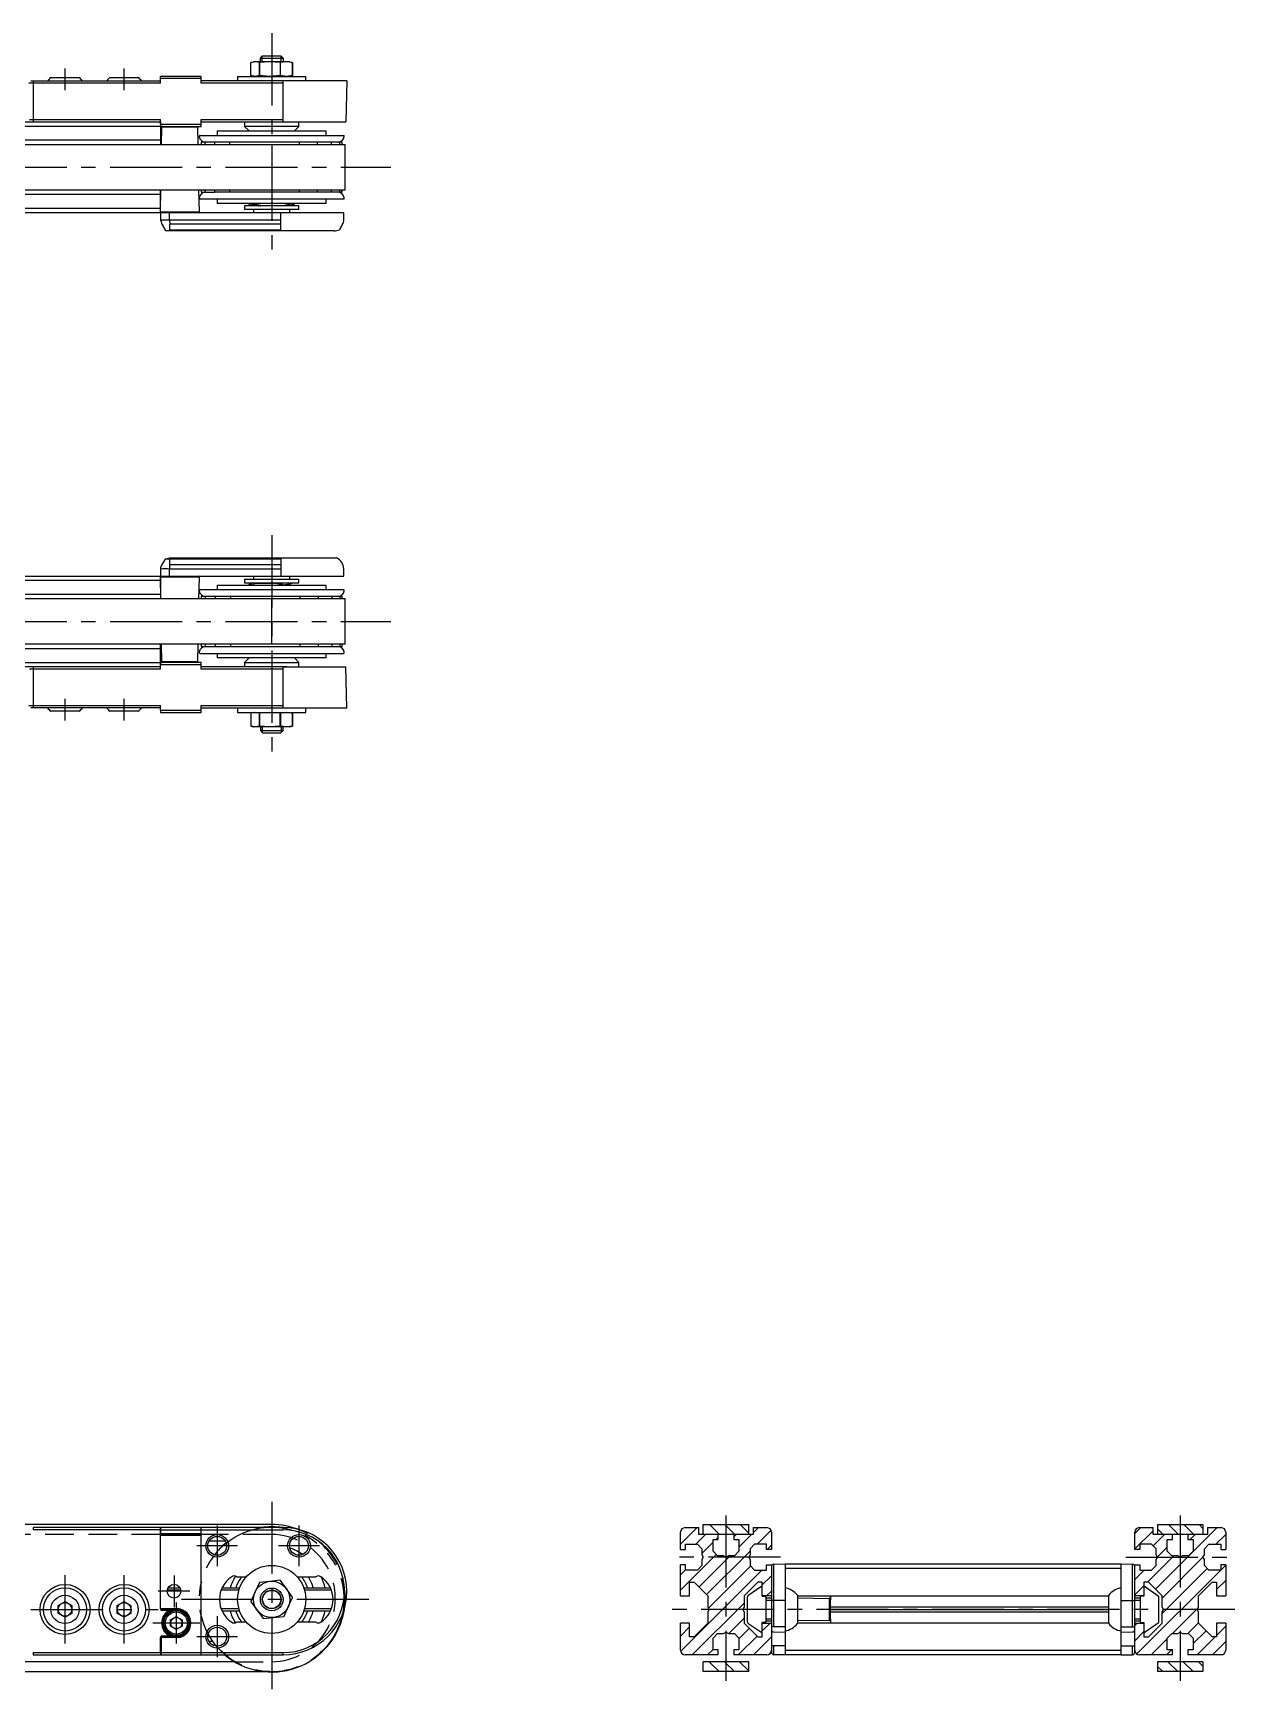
# Model space of a CAD drawing. Extents: x 0 to 1482, y -8 to 569.
# Drawn here: x 1217.5 to 1482, y 88.3 to 454 of the extents above; entities that cross this region are included whole.
import ezdxf

# ---------------------------------------------------------------- set-up
doc = ezdxf.new("R2010")
doc.units = 0
doc.header["$LTSCALE"] = 0.5
for name, pattern in [('CENTER', [50.8, 31.75, -6.35, 6.35, -6.35]), ('DASHED', [19.05, 12.7, -6.35]), ('PHANTOM', [63.5, 31.75, -6.35, 6.35, -6.35, 6.35, -6.35])]:
    doc.linetypes.add(name, pattern=pattern)
for name, color, linetype in [('MSM_CENTER', 1, 'CENTER'), ('MSM_CONTINUOUS', 7, 'CONTINUOUS'), ('MSM_DASHED', 4, 'DASHED'), ('MSM_IMAGINARY', 6, 'PHANTOM'), ('MSM_NARROW', 5, 'CONTINUOUS')]:
    doc.layers.add(name, color=color, linetype=linetype)

msp = doc.modelspace()

# ---------------------------------------------------------------- linework, layer by layer
at = {"layer": 'MSM_CENTER'}
for p, q in [((1270, 454), (1270, 405.5)), ((1224.5, 441.5), (1224.5, 446.25)), ((1237.5, 441.5), (1237.5, 446.25)), ((243.8, 424.5), (1296.2, 424.5)), ((1270, 343.5), (1270, 295)), ((243.8, 324.5), (1296.2, 324.5)), ((1224.5, 302.75), (1224.5, 307.5)), ((1237.5, 302.75), (1237.5, 307.5)), ((1270, 130.74), (1270, 88.25)), ((1258, 125.54), (1258, 116.54)), ((1276, 125.54), (1276, 116.54)), ((1370, 127.74), (1370, 91.34)), ((1470, 127.74), (1470, 91.34)), ((1262.5, 121.04), (1253.5, 121.04)), ((1280.5, 121.04), (1271.5, 121.04)), ((1382, 118.54), (1358, 118.54)), ((1458, 118.54), (1482, 118.54)), ((1224.5, 99.51), (1224.5, 114.57)), ((1237.5, 99.51), (1237.5, 114.57)), ((1248.5, 114.54), (1248.5, 107.54)), ((1252, 111.04), (1245, 111.04)), ((1217, 107.04), (1245, 107.04)), ((1249, 108.54), (1249, 99.54)), ((1291.38, 109.24), (1249.5, 109.24)), ((1482, 107.04), (1358, 107.04)), ((1254.21, 104.04), (1243.8, 104.04)), ((1258, 105.54), (1258, 96.54)), ((1262.5, 101.04), (1253.5, 101.04))]:
    msp.add_line(p, q, dxfattribs=at)
at = {"layer": 'MSM_CONTINUOUS'}
for p, q in [((1265.42, 447.54), (1266, 447.7)), ((1266.35, 447.7), (1265.42, 447.54)), ((1265.42, 444.66), (1265.42, 447.54)), ((1274, 447.7), (1266, 447.7)), ((1267.28, 447.54), (1266.35, 447.7)), ((1267.28, 447.54), (1267.33, 447.54)), ((1267.28, 447.54), (1267.28, 444.66)), ((1269.59, 447.7), (1267.33, 447.54)), ((1267.33, 444.66), (1267.33, 447.54)), ((1267.5, 448.5), (1268, 449)), ((1267.5, 447.7), (1267.5, 448.5)), ((1267.5, 448.5), (1272.5, 448.5)), ((1268, 449), (1272, 449)), ((1271.85, 447.54), (1269.59, 447.7)), ((1271.85, 447.54), (1271.85, 444.66)), ((1271.85, 447.54), (1271.91, 447.54)), ((1273.24, 447.7), (1271.91, 447.54)), ((1271.91, 444.66), (1271.91, 447.54)), ((1272, 449), (1272.5, 448.5)), ((1272.5, 448.5), (1272.5, 447.7)), ((1274.57, 447.54), (1273.24, 447.7)), ((1274, 447.7), (1274.58, 447.54)), ((1274.57, 447.54), (1274.57, 444.66)), ((1274.57, 447.54), (1274.58, 447.54)), ((1274.58, 444.66), (1274.58, 447.54)), ((1245.49, 443), (1216.5, 443)), ((1217, 443.5), (1245.5, 443.5)), ((1217.5, 443.5), (1217.5, 434.5)), ((1221.37, 444.25), (1227.63, 444.25)), ((1234.38, 444.25), (1240.62, 444.25)), ((1245.49, 443), (1245.52, 444.5)), ((1254.5, 444), (1245.51, 444)), ((1254.5, 444.5), (1245.52, 444.5)), ((1254.5, 443), (1254.5, 444.5)), ((1286.5, 443.5), (1254.5, 443.5)), ((1272.5, 443), (1254.5, 443)), ((1262.5, 444.5), (1277.5, 444.5)), ((1262.5, 444.5), (1262.5, 443.5)), ((1266, 444.5), (1265.42, 444.66)), ((1266.35, 444.5), (1265.42, 444.66)), ((1267.28, 444.66), (1266.35, 444.5)), ((1267.28, 444.66), (1267.33, 444.66)), ((1269.59, 444.5), (1267.33, 444.66)), ((1271.85, 444.66), (1269.59, 444.5)), ((1271.85, 444.66), (1271.91, 444.66)), ((1273.24, 444.5), (1271.91, 444.66)), ((1272.5, 434.5), (1272.5, 443.5)), ((1272.68, 443.5), (1272.5, 443.5)), ((1274.57, 444.66), (1273.24, 444.5)), ((1274.58, 444.66), (1274, 444.5)), ((1274, 444.5), (1274.57, 444.66)), ((1274.57, 444.66), (1274.58, 444.66)), ((1277.5, 443.5), (1277.5, 444.5)), ((1286.5, 443.5), (1286.34, 434.5)), ((1245.5, 433.5), (294.5, 433.5)), ((322.43, 434.5), (1245.5, 434.5)), ((1216.65, 435), (1245.49, 435)), ((1245.51, 434), (1245.49, 435)), ((1245.5, 434.5), (1245.5, 429.5)), ((1245.51, 434), (1254.5, 434)), ((1245.52, 433.5), (1254.5, 433.5)), ((1245.76, 429.5), (1245.83, 433.3)), ((1253.67, 433.3), (1245.83, 433.3)), ((1253.67, 433.3), (1253.74, 429.5)), ((1254.5, 435), (1272.5, 435)), ((1254.5, 433.5), (1254.5, 435)), ((1254.5, 434.5), (1286.34, 434.5)), ((1258, 432.5), (1258, 431.5)), ((1258, 432.5), (1282, 432.5)), ((1264, 434.5), (1264, 433.5)), ((1264, 433.5), (1265, 432.5)), ((1276, 433.5), (1264, 433.5)), ((1275, 432.5), (1276, 433.5)), ((1276, 433.5), (1276, 434.5)), ((1282, 431.5), (1282, 432.5)), ((270, 429.5), (1286.2, 429.5)), ((294.5, 430.5), (1245.5, 430.5)), ((1254.22, 431.5), (1258, 431.5)), ((1254.5, 430), (1254.5, 429.5)), ((1257.41, 430), (1254.5, 430)), ((1255.27, 430), (1255.27, 429.5)), ((1257.41, 430), (1257.41, 429.5)), ((1285.5, 430), (1257.41, 430)), ((1258, 431.5), (1285.78, 431.5)), ((1260.73, 430), (1260.73, 429.5)), ((1270, 429.5), (1270, 419.5)), ((1276.09, 429.5), (1276.09, 430)), ((1280.1, 429.5), (1280.1, 430)), ((1283.18, 429.5), (1283.18, 430)), ((1285.03, 429.5), (1285.03, 430)), ((1285.5, 429.5), (1285.5, 430)), ((1286.2, 419.5), (1286.2, 429.5)), ((270, 419.5), (1286.2, 419.5)), ((1245.5, 418.5), (294.5, 418.5)), ((1245.5, 414.7), (1245.59, 419.5)), ((1245.5, 414.5), (1245.5, 419.5)), ((1253.91, 419.5), (1254, 414.7)), ((1285.78, 417.5), (1254.22, 417.5)), ((1254.5, 419.5), (1254.5, 419)), ((1254.5, 419), (1257.41, 419)), ((1255.27, 419.5), (1255.27, 419)), ((1257.41, 419.5), (1257.41, 419)), ((1285.5, 419), (1257.41, 419)), ((1258, 417.5), (1258, 416.5)), ((1260.73, 419.5), (1260.73, 419)), ((1276.09, 419), (1276.09, 419.5)), ((1280.1, 419), (1280.1, 419.5)), ((1282, 416.5), (1282, 417.5)), ((1283.18, 419), (1283.18, 419.5)), ((1285.03, 419), (1285.03, 419.5)), ((1285.5, 419), (1285.5, 419.5)), ((294.5, 415.5), (1245.5, 415.5)), ((1245.5, 414.5), (294.5, 414.5)), ((1245.5, 414.7), (1254, 414.7)), ((1245.5, 414.5), (1245.5, 414.5)), ((1245.5, 414.5), (1245.53, 412.95)), ((1245.5, 414.5), (1245.5, 414.5)), ((1285.9, 414.5), (1245.5, 414.5)), ((1246, 414.5), (1246, 414.7)), ((1247.53, 412.95), (1247.5, 414.5)), ((1253.5, 414.5), (1253.5, 414.7)), ((1282, 416.5), (1258, 416.5)), ((1264, 416), (1264, 415.2)), ((1276, 416), (1264, 416)), ((1276, 415.2), (1264, 415.2)), ((1265.57, 416.4), (1265.22, 416.3)), ((1265.57, 416.5), (1265.27, 416.43)), ((1265.57, 416.4), (1267.42, 416)), ((1265.59, 416.5), (1266.46, 416.32)), ((1266, 416.5), (1266, 416.42)), ((1266, 415.2), (1266, 414.5)), ((1266.11, 416.1), (1266.95, 416.1)), ((1267.95, 416), (1266.46, 416.32)), ((1267.12, 416), (1267.26, 416.03)), ((1267.48, 416.1), (1272.51, 416.1)), ((1272, 410.5), (1272, 414.5)), ((1272.05, 416), (1273.54, 416.32)), ((1274.43, 416.4), (1272.58, 416)), ((1272.88, 416), (1272.74, 416.03)), ((1273.89, 416.1), (1273.05, 416.1)), ((1274.41, 416.5), (1273.54, 416.32)), ((1274, 416.5), (1274, 416.42)), ((1274, 414.5), (1274, 415.2)), ((1274.43, 416.5), (1274.73, 416.43)), ((1274.43, 416.4), (1274.78, 416.3)), ((1276, 415.2), (1276, 416)), ((1285.87, 412.94), (1285.9, 414.5)), ((1245.79, 411.98), (1246.51, 410.75)), ((1283.71, 410.5), (1246.91, 410.5)), ((1247.53, 412.95), (1272, 412.95)), ((1247.53, 412.95), (1247.54, 411.98)), ((1247.54, 410.5), (1247.54, 411.98)), ((1272, 411.98), (1247.54, 411.98)), ((1247.54, 410.75), (1272, 410.75)), ((1285.6, 411.98), (1284.89, 410.75)), ((1246.51, 338.25), (1245.79, 337.02)), ((1245.79, 337.02), (1245.79, 337.02)), ((1246.51, 338.25), (1247.54, 338.5)), ((1272, 338.25), (1246.51, 338.25)), ((1247.54, 337.02), (1247.54, 338.5)), ((1247.54, 338.5), (1284.25, 338.5)), ((1247.54, 337.02), (1272, 337.02)), ((1272, 338.5), (1272, 334.5)), ((294.5, 334.5), (1245.5, 334.5)), ((1245.5, 333.5), (294.5, 333.5)), ((1245.53, 336.05), (1245.5, 334.5)), ((1245.5, 334.5), (1245.5, 334.5)), ((1245.5, 334.5), (1245.5, 334.5)), ((1245.5, 334.5), (1285.9, 334.5)), ((1245.5, 334.5), (1245.5, 329.5)), ((1254, 334.3), (1245.5, 334.3)), ((1245.59, 329.5), (1245.5, 334.3)), ((1246, 334.5), (1246, 334.3)), ((1247.5, 334.5), (1247.53, 336.05)), ((1272, 336.05), (1247.53, 336.05)), ((1253.5, 334.5), (1253.5, 334.3)), ((1254, 334.3), (1253.91, 329.5)), ((1264, 333.8), (1264, 333)), ((1264, 333.8), (1276, 333.8)), ((1264, 333), (1276, 333)), ((1265.19, 332.68), (1265.61, 332.86)), ((1265.73, 333), (1265.26, 332.81)), ((1266.03, 333), (1265.61, 332.86)), ((1266, 334.5), (1266, 333.8)), ((1266.24, 332.88), (1266.58, 333)), ((1270.54, 332.9), (1266.28, 332.9)), ((1272.5, 332.6), (1269.89, 333)), ((1270.49, 333), (1272, 332.78)), ((1274, 333.8), (1274, 334.5)), ((1276, 333), (1276, 333.8)), ((1285.9, 334.5), (1285.87, 336.06)), ((1286.2, 329.5), (253.8, 329.5)), ((294.5, 330.5), (1245.5, 330.5)), ((1285.78, 331.5), (1254.22, 331.5)), ((1254.5, 330), (1254.5, 329.5)), ((1285.5, 330), (1254.5, 330)), ((1255.34, 330), (1255.34, 329.5)), ((1257.54, 330), (1257.54, 329.5)), ((1258, 332.5), (1258, 331.5)), ((1258, 332.5), (1282, 332.5)), ((1260.91, 330), (1260.91, 329.5)), ((1265, 332.6), (1265, 332.5)), ((1265.01, 332.5), (1266, 332.68)), ((1265.13, 332.75), (1265.26, 332.81)), ((1266, 332.68), (1266, 332.5)), ((1270, 319.5), (1270, 329.5)), ((1272.5, 332.6), (1272, 332.78)), ((1274, 332.5), (1274, 332.77)), ((1276.29, 329.5), (1276.29, 330)), ((1280.27, 329.5), (1280.27, 330)), ((1282, 331.5), (1282, 332.5)), ((1283.3, 329.5), (1283.3, 330)), ((1285.09, 329.5), (1285.09, 330)), ((1285.5, 329.5), (1285.5, 330)), ((1286.2, 319.5), (1286.2, 329.5)), ((1286.2, 319.5), (253.8, 319.5)), ((1245.5, 318.5), (294.5, 318.5)), ((1245.5, 314.5), (1245.5, 319.5)), ((1245.83, 315.7), (1245.76, 319.5)), ((1253.74, 319.5), (1253.67, 315.7)), ((1254.5, 319.5), (1254.5, 319)), ((1254.5, 319), (1285.5, 319)), ((1255.34, 319.5), (1255.34, 319)), ((1257.54, 319.5), (1257.54, 319)), ((1260.91, 319.5), (1260.91, 319)), ((1276.29, 319), (1276.29, 319.5)), ((1280.27, 319), (1280.27, 319.5)), ((1283.3, 319), (1283.3, 319.5)), ((1285.09, 319), (1285.09, 319.5)), ((1285.5, 319), (1285.5, 319.5)), ((294.5, 315.5), (1245.5, 315.5)), ((1245.49, 314), (1245.51, 315)), ((1254.5, 315), (1245.51, 315)), ((1254.5, 315.5), (1245.52, 315.5)), ((1245.83, 315.7), (1253.67, 315.7)), ((1254.22, 317.5), (1285.78, 317.5)), ((1254.5, 314), (1254.5, 315.5)), ((1258, 317.5), (1258, 316.5)), ((1282, 316.5), (1258, 316.5)), ((1265, 316.5), (1264, 315.5)), ((1264, 315.5), (1264, 314.5)), ((1264, 315.5), (1276, 315.5)), ((1276, 315.5), (1275, 316.5)), ((1276, 314.5), (1276, 315.5)), ((1282, 316.5), (1282, 317.5)), ((1245.5, 314.5), (294.5, 314.5)), ((1245.49, 314), (1216.65, 314)), ((1217.5, 314.5), (1217.5, 305.5)), ((1273.32, 314.5), (1254.5, 314.5)), ((1272.5, 314), (1254.5, 314)), ((1272.5, 305.5), (1272.5, 314.5)), ((1272.5, 314.5), (1286.34, 314.5)), ((1286.5, 305.5), (1286.34, 314.5)), ((1216.5, 306), (1245.49, 306)), ((1245.5, 305.5), (1217, 305.5)), ((1227.63, 304.75), (1221.37, 304.75)), ((1240.62, 304.75), (1234.38, 304.75)), ((1245.51, 305), (1245.49, 306)), ((1245.51, 305), (1254.5, 305)), ((1245.51, 305), (1245.52, 304.5)), ((1245.52, 304.5), (1254.5, 304.5)), ((1254.5, 306), (1272.5, 306)), ((1254.5, 304.5), (1254.5, 306)), ((1254.5, 305.5), (1286.5, 305.5)), ((1262.5, 305.5), (1262.5, 304.5)), ((1262.5, 304.5), (1277.5, 304.5)), ((1266, 304.5), (1265.42, 304.34)), ((1266.35, 304.5), (1265.42, 304.34)), ((1265.42, 304.34), (1265.42, 301.46)), ((1267.28, 304.34), (1266.35, 304.5)), ((1267.28, 304.34), (1267.33, 304.34)), ((1267.28, 301.46), (1267.28, 304.34)), ((1269.59, 304.5), (1267.33, 304.34)), ((1267.33, 304.34), (1267.33, 301.46)), ((1271.85, 304.34), (1269.59, 304.5)), ((1271.85, 301.46), (1271.85, 304.34)), ((1271.85, 304.34), (1271.91, 304.34)), ((1273.24, 304.5), (1271.91, 304.34)), ((1271.91, 304.34), (1271.91, 301.46)), ((1274.57, 304.34), (1273.24, 304.5)), ((1274.58, 304.34), (1274, 304.5)), ((1274, 304.5), (1274.57, 304.34)), ((1274.57, 301.46), (1274.57, 304.34)), ((1274.57, 304.34), (1274.58, 304.34)), ((1274.58, 304.34), (1274.58, 301.46)), ((1277.5, 304.5), (1277.5, 305.5)), ((1265.42, 301.46), (1266, 301.3)), ((1266.35, 301.3), (1265.42, 301.46)), ((1274, 301.3), (1266, 301.3)), ((1267.28, 301.46), (1266.35, 301.3)), ((1267.28, 301.46), (1267.33, 301.46)), ((1269.59, 301.3), (1267.33, 301.46)), ((1267.5, 301.3), (1267.5, 300.5)), ((1267.5, 300.5), (1268, 300)), ((1267.5, 300.5), (1272.5, 300.5)), ((1268, 300), (1272, 300)), ((1271.85, 301.46), (1269.59, 301.3)), ((1271.85, 301.46), (1271.91, 301.46)), ((1273.24, 301.3), (1271.91, 301.46)), ((1272, 300), (1272.5, 300.5)), ((1272.5, 300.5), (1272.5, 301.3)), ((1274.57, 301.46), (1273.24, 301.3)), ((1274, 301.3), (1274.58, 301.46)), ((1274.57, 301.46), (1274.58, 301.46)), ((1270, 125.74), (270, 125.74)), ((1217.5, 125.04), (1217.5, 124.54)), ((1272.5, 125.04), (1217.5, 125.04)), ((1245.5, 124.54), (1217.5, 124.54)), ((1245.49, 125.04), (1245.5, 124.54)), ((1245.5, 107.18), (1245.5, 124.54)), ((1245.52, 124.54), (1245.51, 125.04)), ((1245.52, 124.54), (1245.52, 123.74)), ((1245.52, 124.54), (1272.5, 124.54)), ((1254.5, 97.04), (1254.5, 125.04)), ((1272.5, 124.54), (1272.5, 125.04)), ((1361, 125.04), (1364, 125.04)), ((1364, 123.54), (1364, 125.04)), ((1365, 123.54), (1365, 125.74)), ((1365, 125.74), (1375, 125.74)), ((1375, 123.54), (1375, 125.74)), ((1376, 125.04), (1376, 123.54)), ((1376, 125.04), (1379, 125.04)), ((1461, 125.04), (1464, 125.04)), ((1464, 123.54), (1464, 125.04)), ((1465, 125.74), (1465, 123.54)), ((1465, 125.74), (1475, 125.74)), ((1475, 125.74), (1475, 123.54)), ((1476, 125.04), (1476, 123.54)), ((1476, 125.04), (1479, 125.04)), ((1245.51, 123.54), (1245.52, 123.74)), ((1245.52, 123.34), (1245.51, 123.54)), ((1245.51, 123.54), (1254.5, 123.54)), ((1245.52, 123.74), (1254.5, 123.74)), ((1245.52, 107.24), (1245.52, 123.34)), ((1254.5, 123.34), (1245.52, 123.34)), ((1259.81, 122.04), (1256.19, 122.04)), ((1259.81, 122.04), (1256.19, 122.04)), ((1360, 120.24), (1360, 124.04)), ((1361.1, 121.39), (1363.7, 121.39)), ((1361.1, 120.24), (1361.1, 121.39)), ((1364.7, 120.39), (1363.7, 121.39)), ((1376, 123.54), (1364, 123.54)), ((1367.15, 122.44), (1368.3, 122.44)), ((1367.15, 119.84), (1367.15, 122.44)), ((1368.3, 122.44), (1368.3, 123.54)), ((1371.7, 123.54), (1371.7, 122.44)), ((1371.7, 122.44), (1372.85, 122.44)), ((1372.85, 122.44), (1372.85, 119.84)), ((1376.3, 121.39), (1375.3, 120.39)), ((1378.9, 121.39), (1376.3, 121.39)), ((1378.9, 120.24), (1378.9, 121.39)), ((1380, 124.04), (1380, 120.24)), ((1460, 120.24), (1460, 124.04)), ((1463.7, 121.39), (1461.1, 121.39)), ((1461.1, 121.39), (1461.1, 120.24)), ((1464.7, 120.39), (1463.7, 121.39)), ((1476, 123.54), (1464, 123.54)), ((1467.15, 122.44), (1468.3, 122.44)), ((1467.15, 119.84), (1467.15, 122.44)), ((1468.3, 122.44), (1468.3, 123.54)), ((1471.7, 123.54), (1471.7, 122.44)), ((1471.7, 122.44), (1472.85, 122.44)), ((1472.85, 122.44), (1472.85, 119.84)), ((1476.3, 121.39), (1475.3, 120.39)), ((1476.3, 121.39), (1478.9, 121.39)), ((1478.9, 121.39), (1478.9, 120.24)), ((1480, 124.04), (1480, 120.24)), ((1360, 120.24), (1361.1, 120.24)), ((1364.7, 120.39), (1364.7, 119.06)), ((1364.7, 119.06), (1365, 118.54)), ((1365, 118.54), (1364.7, 118.02)), ((1364.7, 118.02), (1364.7, 116.69)), ((1367.15, 119.84), (1368.15, 118.84)), ((1369.48, 118.84), (1368.15, 118.84)), ((1370, 118.54), (1369.48, 118.84)), ((1370.52, 118.84), (1370, 118.54)), ((1371.85, 118.84), (1370.52, 118.84)), ((1371.85, 118.84), (1372.85, 119.84)), ((1375.3, 119.06), (1375, 118.54)), ((1375, 118.54), (1375.3, 118.02)), ((1375.3, 120.39), (1375.3, 119.06)), ((1375.3, 118.02), (1375.3, 116.69)), ((1380, 120.24), (1378.9, 120.24)), ((1380.49, 117), (1383, 117.04)), ((1383, 117.04), (1457, 117.04)), ((1383, 117.04), (1383, 97.04)), ((1457, 117.04), (1459.51, 117)), ((1457, 97.04), (1457, 117.04)), ((1461.1, 120.24), (1460, 120.24)), ((1464.7, 119.06), (1464.7, 120.39)), ((1465, 118.54), (1464.7, 119.06)), ((1464.7, 118.02), (1465, 118.54)), ((1464.7, 116.69), (1464.7, 118.02)), ((1467.15, 119.84), (1468.15, 118.84)), ((1469.48, 118.84), (1468.15, 118.84)), ((1470, 118.54), (1469.48, 118.84)), ((1470.52, 118.84), (1470, 118.54)), ((1471.85, 118.84), (1470.52, 118.84)), ((1471.85, 118.84), (1472.85, 119.84)), ((1475, 118.54), (1475.3, 119.06)), ((1475.3, 118.02), (1475, 118.54)), ((1475.3, 119.06), (1475.3, 120.39)), ((1475.3, 116.69), (1475.3, 118.02)), ((1478.9, 120.24), (1480, 120.24)), ((1262.29, 114.24), (1264.41, 114.24)), ((1271.85, 113.45), (1269.59, 113.22)), ((1273.24, 111.58), (1271.91, 113.42)), ((1275.59, 114.24), (1279.71, 114.24)), ((1360, 110.04), (1360, 116.84)), ((1361.1, 116.84), (1360, 116.84)), ((1361.1, 115.69), (1361.1, 116.84)), ((1363.7, 115.69), (1361.1, 115.69)), ((1363.7, 115.69), (1364.7, 116.69)), ((1375.3, 116.69), (1376.3, 115.69)), ((1376.3, 115.69), (1378.9, 115.69)), ((1378.9, 115.69), (1378.9, 116.84)), ((1378.9, 116.84), (1380, 116.84)), ((1380, 116.84), (1380, 97.58)), ((1380.49, 117), (1380.49, 103.24)), ((1457, 116.04), (1383, 116.04)), ((1459.51, 103.24), (1459.51, 117)), ((1460, 116.84), (1461.1, 116.84)), ((1460, 97.58), (1460, 116.84)), ((1461.1, 116.84), (1461.1, 115.69)), ((1461.1, 115.69), (1463.7, 115.69)), ((1463.7, 115.69), (1464.7, 116.69)), ((1475.3, 116.69), (1476.3, 115.69)), ((1478.9, 115.69), (1476.3, 115.69)), ((1478.9, 116.84), (1478.9, 115.69)), ((1480, 116.84), (1478.9, 116.84)), ((1480, 116.84), (1480, 110.04)), ((1249.83, 111.74), (1247.17, 111.74)), ((1262.93, 111.74), (1259.05, 111.74)), ((1266.35, 110.88), (1265.42, 108.8)), ((1267.28, 112.95), (1266.35, 110.88)), ((1269.59, 113.22), (1267.33, 112.99)), ((1274.57, 109.74), (1273.24, 111.58)), ((1282.95, 111.74), (1277.07, 111.74)), ((1360, 110.04), (1362, 110.04)), ((1362, 113.04), (1363, 113.04)), ((1362, 110.04), (1362, 113.04)), ((1366, 110.04), (1363, 113.04)), ((1366, 110.04), (1366, 107.56)), ((1377, 113.04), (1374, 110.04)), ((1374, 110.04), (1374, 107.56)), ((1374.7, 104.3), (1374.7, 109.78)), ((1377.64, 112), (1374.83, 110.03)), ((1378, 113.04), (1377, 113.04)), ((1378, 109.94), (1378, 113.04)), ((1380, 110.04), (1378, 110.04)), ((1378, 109.94), (1378.6, 109.94)), ((1378.8, 109.74), (1378.8, 104.34)), ((1385.75, 110.16), (1385.75, 103.91)), ((1385.75, 110.04), (1454.25, 110.04)), ((1393, 110.04), (1393, 109.17)), ((1454.25, 103.91), (1454.25, 110.16)), ((1462, 110.04), (1460, 110.04)), ((1461.2, 109.74), (1461.2, 104.34)), ((1462, 109.94), (1461.4, 109.94)), ((1463, 113.04), (1462, 113.04)), ((1462, 113.04), (1462, 109.94)), ((1462.36, 112), (1465.17, 110.03)), ((1466, 110.04), (1463, 113.04)), ((1465.3, 104.3), (1465.3, 109.78)), ((1466, 107.56), (1466, 110.04)), ((1477, 113.04), (1474, 110.04)), ((1474, 107.56), (1474, 110.04)), ((1477, 113.04), (1478, 113.04)), ((1478, 113.04), (1478, 110.04)), ((1478, 110.04), (1480, 110.04)), ((1223, 107.91), (1224.5, 108.77)), ((1223, 106.17), (1223, 107.91)), ((1224.5, 105.31), (1223, 106.17)), ((1224.5, 108.77), (1226, 107.91)), ((1226, 106.17), (1224.5, 105.31)), ((1226, 107.91), (1226, 106.17)), ((1236, 107.91), (1237.5, 108.77)), ((1236, 106.17), (1236, 107.91)), ((1237.5, 105.31), (1236, 106.17)), ((1237.5, 108.77), (1239, 107.91)), ((1239, 106.17), (1237.5, 105.31)), ((1239, 107.91), (1239, 106.17)), ((1245.5, 107.24), (1249.28, 107.24)), ((1245.5, 107.24), (1245.5, 107.18)), ((1245.5, 107.24), (1245.7, 107.04)), ((1245.5, 107.18), (1245.7, 106.84)), ((1245.7, 107.04), (1249.28, 107.04)), ((1245.7, 106.84), (1245.7, 107.04)), ((1247.32, 106.84), (1245.7, 106.84)), ((1247.32, 107.04), (1247.32, 106.84)), ((1247.32, 106.98), (1248.43, 107)), ((1247.32, 106.84), (1247.39, 106.82)), ((1247.39, 106.82), (1247.34, 106.77)), ((1247.34, 106.77), (1247.44, 106.6)), ((1247.39, 106.82), (1248.43, 107)), ((1248.43, 107), (1247.41, 106.65)), ((1248.71, 107.04), (1248.43, 107)), ((1248.43, 107), (1248.69, 107.02)), ((1248.69, 107.02), (1248.74, 107.03)), ((1248.74, 107.03), (1248.97, 107.04)), ((1249.21, 107.04), (1249.24, 107.04)), ((1249.23, 107.04), (1249.22, 107.04)), ((1249.24, 107.04), (1249.23, 107.04)), ((1249.24, 107.04), (1249.3, 107.04)), ((1249.28, 107.24), (1249.32, 107.24)), ((1249.28, 107.24), (1249.28, 107.04)), ((1249.3, 107.04), (1249.28, 107.04)), ((1249.32, 107.24), (1249.3, 107.04)), ((1259.05, 106.74), (1262.93, 106.74)), ((1265.43, 108.74), (1266.76, 106.9)), ((1266.76, 106.9), (1268.09, 105.06)), ((1272.72, 105.53), (1273.65, 107.6)), ((1273.65, 107.6), (1274.58, 109.67)), ((1277.07, 106.74), (1282.95, 106.74)), ((1366, 107.56), (1366.3, 107.04)), ((1366.3, 107.04), (1366, 106.52)), ((1366, 106.52), (1366, 104.04)), ((1374, 107.56), (1373.7, 107.04)), ((1373.7, 107.04), (1374, 106.52)), ((1374, 106.52), (1374, 104.04)), ((1380, 109.54), (1378.8, 109.54)), ((1383, 109.04), (1380, 109.04)), ((1392.8, 109.37), (1385.75, 109.49)), ((1393, 109.57), (1392.8, 109.57)), ((1392.8, 109.57), (1392.8, 109.37)), ((1392.8, 104.91), (1392.8, 109.17)), ((1393, 109.17), (1392.8, 109.17)), ((1393, 104.91), (1393, 109.17)), ((1454.25, 107.56), (1393, 107.56)), ((1393, 107.04), (1454.25, 107.04)), ((1393, 106.52), (1454.25, 106.52)), ((1457, 109.04), (1460, 109.04)), ((1461.2, 109.54), (1460, 109.54)), ((1466.3, 107.04), (1466, 107.56)), ((1466, 106.52), (1466.3, 107.04)), ((1466, 104.04), (1466, 106.52)), ((1473.7, 107.04), (1474, 107.56)), ((1474, 106.52), (1473.7, 107.04)), ((1474, 104.04), (1474, 106.52)), ((1247.75, 104.76), (1249, 105.48)), ((1247.75, 103.32), (1247.75, 104.76)), ((1249, 102.6), (1247.75, 103.32)), ((1249, 105.48), (1250.25, 104.76)), ((1250.25, 103.32), (1249, 102.6)), ((1250.25, 104.76), (1250.25, 103.32)), ((1264.41, 104.24), (1262.29, 104.24)), ((1268.15, 105.03), (1270.41, 105.26)), ((1270.41, 105.26), (1272.67, 105.49)), ((1279.71, 104.24), (1275.59, 104.24)), ((1360, 98.04), (1360, 104.04)), ((1362, 104.04), (1360, 104.04)), ((1362, 101.04), (1362, 104.04)), ((1363, 101.04), (1366, 104.04)), ((1374, 104.04), (1377, 101.04)), ((1374.83, 104.05), (1377.64, 102.08)), ((1378, 101.04), (1378, 104.14)), ((1378.6, 104.14), (1378, 104.14)), ((1378, 104.04), (1380, 104.04)), ((1378.8, 104.54), (1380, 104.54)), ((1383, 103.24), (1380, 103.24)), ((1385.75, 104.59), (1392.8, 104.71)), ((1454.25, 104.04), (1385.75, 104.04)), ((1392.8, 104.91), (1393, 104.91)), ((1392.8, 104.51), (1392.8, 104.71)), ((1393, 104.51), (1392.8, 104.51)), ((1393, 104.91), (1393, 104.04)), ((1457, 103.24), (1460, 103.24)), ((1460, 104.54), (1461.2, 104.54)), ((1460, 104.04), (1462, 104.04)), ((1461.4, 104.14), (1462, 104.14)), ((1462, 104.14), (1462, 101.04)), ((1465.17, 104.05), (1462.36, 102.08)), ((1463, 101.04), (1466, 104.04)), ((1474, 104.04), (1477, 101.04)), ((1480, 104.04), (1478, 104.04)), ((1478, 104.04), (1478, 101.04)), ((1480, 104.04), (1480, 98.04)), ((1245.7, 101.24), (1245.5, 100.89)), ((1245.5, 97.54), (1245.5, 100.89)), ((1245.5, 100.89), (1245.5, 100.84)), ((1245.54, 100.84), (1245.5, 100.84)), ((1245.51, 97.54), (1245.51, 100.84)), ((1245.7, 101.24), (1247.32, 101.24)), ((1245.7, 101.24), (1245.7, 101.04)), ((1249.28, 101.04), (1245.7, 101.04)), ((1245.71, 101.02), (1245.71, 101.04)), ((1245.71, 97.54), (1245.71, 100.84)), ((1249.28, 100.84), (1245.71, 100.84)), ((1247.32, 101.24), (1247.39, 101.26)), ((1247.32, 101.24), (1247.32, 101.04)), ((1248.43, 101.08), (1247.32, 101.1)), ((1247.44, 101.48), (1247.34, 101.31)), ((1247.39, 101.26), (1247.34, 101.31)), ((1247.39, 101.26), (1248.43, 101.08)), ((1247.79, 101.3), (1247.41, 101.43)), ((1248.43, 101.08), (1248.3, 101.12)), ((1248.43, 101.08), (1248.71, 101.04)), ((1248.69, 101.06), (1248.43, 101.08)), ((1248.73, 101.05), (1248.69, 101.06)), ((1248.97, 101.04), (1248.73, 101.05)), ((1249.24, 101.04), (1249.21, 101.04)), ((1249.23, 101.04), (1249.23, 101.04)), ((1249.23, 101.04), (1249.24, 101.04)), ((1249.3, 101.04), (1249.24, 101.04)), ((1249.28, 101.04), (1249.3, 101.04)), ((1249.28, 100.84), (1249.28, 101.04)), ((1249.32, 100.84), (1249.28, 100.84)), ((1249.3, 101.04), (1249.32, 100.84)), ((1256.19, 100.04), (1256.97, 100.04)), ((1256.19, 100.03), (1256.97, 100.03)), ((1363, 101.04), (1362, 101.04)), ((1368.15, 101.74), (1367.15, 100.74)), ((1367.15, 98.14), (1367.15, 100.74)), ((1368.15, 101.74), (1369.48, 101.74)), ((1369.48, 101.74), (1370, 102.04)), ((1370, 102.04), (1370.52, 101.74)), ((1370.52, 101.74), (1371.85, 101.74)), ((1372.85, 100.74), (1371.85, 101.74)), ((1372.85, 100.74), (1372.85, 98.14)), ((1377, 101.04), (1378, 101.04)), ((1383, 99.04), (1380, 99.04)), ((1380.49, 102.08), (1383, 102.04)), ((1380.49, 99.04), (1380.49, 97.08)), ((1457, 102.04), (1459.51, 102.08)), ((1457, 99.04), (1460, 99.04)), ((1459.51, 97.08), (1459.51, 99.04)), ((1462, 101.04), (1463, 101.04)), ((1468.15, 101.74), (1467.15, 100.74)), ((1467.15, 98.14), (1467.15, 100.74)), ((1468.15, 101.74), (1469.48, 101.74)), ((1469.48, 101.74), (1470, 102.04)), ((1470, 102.04), (1470.52, 101.74)), ((1470.52, 101.74), (1471.85, 101.74)), ((1472.85, 100.74), (1471.85, 101.74)), ((1472.85, 100.74), (1472.85, 98.14)), ((1478, 101.04), (1477, 101.04)), ((1261.77, 95.54), (282.74, 95.54)), ((1217.5, 97.54), (1245.5, 97.54)), ((1217.5, 97.54), (1217.5, 97.04)), ((1217.5, 97.04), (1272.5, 97.04)), ((1245.5, 97.54), (1245.5, 97.24)), ((1245.5, 97.24), (1245.51, 97.24)), ((1245.5, 97.24), (1245.69, 97.04)), ((1245.51, 97.54), (1272.5, 97.54)), ((1245.51, 97.54), (1245.51, 97.24)), ((1245.51, 97.24), (1245.71, 97.04)), ((1245.71, 97.04), (1245.71, 97.54)), ((1272.5, 97.04), (1272.5, 97.54)), ((1368.3, 97.04), (1361, 97.04)), ((1365, 93.34), (1365, 95.54)), ((1375, 95.54), (1365, 95.54)), ((1368.3, 98.14), (1367.15, 98.14)), ((1368.3, 97.04), (1368.3, 98.14)), ((1372.85, 98.14), (1371.7, 98.14)), ((1371.7, 98.14), (1371.7, 97.04)), ((1379, 97.04), (1371.7, 97.04)), ((1375, 93.34), (1375, 95.54)), ((1383, 97.04), (1380.49, 97.08)), ((1383, 98.04), (1457, 98.04)), ((1457, 97.04), (1383, 97.04)), ((1457, 97.04), (1459.51, 97.08)), ((1468.3, 97.04), (1461, 97.04)), ((1465, 95.54), (1465, 93.34)), ((1475, 95.54), (1465, 95.54)), ((1468.3, 98.14), (1467.15, 98.14)), ((1468.3, 97.04), (1468.3, 98.14)), ((1472.85, 98.14), (1471.7, 98.14)), ((1471.7, 98.14), (1471.7, 97.04)), ((1479, 97.04), (1471.7, 97.04)), ((1475, 95.54), (1475, 93.34)), ((271.64, 93.34), (1268.36, 93.34)), ((1375, 93.34), (1365, 93.34)), ((1475, 93.34), (1465, 93.34))]:
    msp.add_line(p, q, dxfattribs=at)
for centre, radius in [((1258, 121.04), 2.07), ((1276, 121.04), 2.07), ((1270, 109.24), 7.5), ((1224.5, 107.04), 5.5), ((1224.5, 107.04), 4.75), ((1224.5, 107.04), 3.12), ((1237.5, 107.04), 5.5), ((1237.5, 107.04), 4.75), ((1237.5, 107.04), 3.12), ((1248.5, 111.04), 1.5), ((1270, 109.24), 4), ((1270, 109.24), 2.5), ((1270, 109.24), 2), ((1224.5, 107.04), 1.5), ((1237.5, 107.04), 1.5), ((1249, 104.04), 2.95), ((1249, 104.04), 2.75), ((1249, 104.04), 2.45), ((1249, 104.04), 1.25), ((1258, 101.04), 2.07)]:
    msp.add_circle(centre, radius, dxfattribs=at)
for centre, radius, start, end in [((1224.41, 440.6), 4.75, 129.7731, 141.7375), ((1224.59, 440.6), 4.75, 38.4825, 50.2269), ((1237.41, 440.6), 4.75, 129.7731, 141.7375), ((1237.59, 440.6), 4.75, 38.4825, 50.2269), ((21995, 795.5), 20752.64, 180.998122, 180.999502), ((1246.03, 433.3), 0.2, 89.9972, 179.0015), ((1246.71, 433.3), 0.711, 163.8105, 179.8606), ((1252.79, 433.3), 0.711, 0.1394, 16.1895), ((1253.47, 433.3), 0.2, 0.9985, 90.0028), ((1254.22, 431.3), 0.2, 90, 188.8499), ((1255.5, 431.5), 1.5, 188.8499, 270), ((1284.5, 431.5), 1.5, 270, 351.1501), ((1285.78, 431.3), 0.2, 351.1501, 90), ((1255.5, 417.5), 1.5, 90, 171.1501), ((1254.22, 417.7), 0.2, 171.1501, 270), ((1284.5, 417.5), 1.5, 8.8499, 90), ((1285.78, 417.7), 0.2, 270, 8.8499), ((1254.2, 414.7), 0.2, 181, 270), ((1265.21, 416.14), 0.244, 137.488, 215.9216), ((1265.29, 416.03), 0.284, 105.4644, 185.6251), ((1265.44, 415.75), 0.693, 103.863, 126.6262), ((1266.42, 415.71), 0.495, 80.3147, 144.4408), ((1266.84, 415.97), 0.13, 13.3424, 90), ((1273.16, 415.97), 0.13, 90, 166.6576), ((1273.58, 415.71), 0.495, 35.5592, 99.6853), ((1274.56, 415.75), 0.693, 53.3738, 76.137), ((1274.71, 416.03), 0.284, 354.3749, 74.5356), ((1274.79, 416.14), 0.244, 324.0784, 42.512), ((1249.05, 413.4), 3.55, 187.3883, 203.6147), ((1246.53, 444.38), 31.45, 268.1728, 271.8238), ((1246.92, 410.97), 0.472, 208.0085, 271.9914), ((1283.25, 415.62), 5.14, 275.2337, 288.6878), ((2350605.52, -1355874.71), 2712714.08, 150.00171569, 150.00174572), ((1283.85, 412.99), 2.02, 330.0869, 358.5983), ((1247.56, 336.01), 2.03, 150.2409, 178.7596), ((1243.29, 336.58), 4.27, 352.9781, 5.95), ((1283.16, 336.02), 2.71, 0.9453, 66.188), ((1246.53, 304.57), 31.5, 88.1758, 91.8208), ((1254.2, 334.3), 0.2, 90, 179), ((1266.38, 332.48), 0.428, 109.6118, 152.7295), ((1266.84, 333.03), 0.13, 270, 346.6576), ((1272.27, 338.81), 6.22, 272.1579, 290.779), ((1272.07, 339.02), 6.54, 274.0212, 292.9175), ((1254.22, 331.3), 0.2, 90, 188.8499), ((1255.5, 331.5), 1.5, 188.8499, 270), ((1265.22, 332.53), 0.234, 114.2853, 163.6786), ((1265.28, 332.4), 0.3, 108.1097, 160.1961), ((1272.85, 332.66), 0.358, 189.0723, 205.8959), ((1284.5, 331.5), 1.5, 270, 351.1501), ((1285.78, 331.3), 0.2, 351.1501, 90), ((1255.5, 317.5), 1.5, 90, 171.1501), ((1284.5, 317.5), 1.5, 8.8499, 90), ((8968.25, 180.61), 7723.91, 178.999333, 179.003043), ((1246.03, 315.7), 0.2, 180.9985, 270.0028), ((1246.71, 315.7), 0.711, 180.1394, 196.1895), ((1252.79, 315.7), 0.711, 343.8105, 359.8606), ((1253.47, 315.7), 0.2, 269.9972, 359.0015), ((1254.22, 317.7), 0.2, 171.1501, 270), ((1285.78, 317.7), 0.2, 270, 8.8499), ((1224.41, 308.4), 4.75, 217.6393, 230.2269), ((1224.59, 308.4), 4.75, 309.7731, 322.3607), ((1237.41, 308.4), 4.75, 217.6393, 230.2269), ((1237.59, 308.4), 4.75, 309.7731, 322.3607), ((1270, 109.24), 15.98, 81.2857, 98.7143), ((1270, 109.54), 16.2, 68.465, 90), ((1272.5, 111.04), 14, 270, 90), ((1272.5, 111.04), 13.5, 270, 90), ((1361, 124.04), 1, 90, 180), ((1379, 124.04), 1, 0, 90), ((1461, 124.04), 1, 90, 180), ((1479, 124.04), 1, 0, 90), ((1270, 109.24), 15.99, 128.8888, 142.0743), ((1270, 109.24), 12, 55.5173, 70.5784), ((1264.5, 109.24), 6, 123.5573, 236.4427), ((1275.99, 106.58), 16.01, 150.872, 161.1861), ((1261.74, 113.41), 1, 56.4427, 123.5573), ((1270, 109.24), 8.3, 142.9573, 162.47), ((1270, 109.24), 4.6, 65.4359, 66.2522), ((1270, 109.24), 8.3, 17.53, 37.0427), ((1270, 109.24), 9.5, 15.2575, 31.7569), ((1280.26, 113.41), 1, 56.4427, 123.5573), ((1277.5, 109.24), 6, 303.5573, 56.4427), ((1270, 109.24), 12, 12.0247, 24.1468), ((1380.5, 116.5), 0.5, 91, 180), ((1459.5, 116.5), 0.5, 0, 89), ((1270, 109.24), 4.6, 125.4359, 126.2522), ((1270, 109.24), 4.6, 5.4359, 6.2522), ((1375, 109.78), 0.3, 124.992, 180), ((1377.77, 111.81), 0.228, 0.0002, 124.9919), ((1378.6, 109.74), 0.2, 0, 90), ((1382.1, 107.13), 4.75, 39.7731, 79.0684), ((1457.9, 107.13), 4.75, 100.9316, 140.2269), ((1461.4, 109.74), 0.2, 90, 180), ((1462.23, 111.81), 0.228, 55.0081, 179.9998), ((1465, 109.78), 0.3, 360, 55.008), ((1249, 104.04), 3.2, 121.2662, 238.7338), ((1249, 104.04), 3, 121.2663, 238.7337), ((1249.03, 103.97), 3.07, 96.3993, 121.0816), ((1249, 104.04), 3.01, 275.7289, 84.2711), ((1249, 104.04), 3.21, 275.729, 84.271), ((1270, 109.24), 15.98, 229.7505, 350.2271), ((1270, 109.24), 9.5, 195.2575, 212.6841), ((1270, 109.24), 8.3, 197.53, 217.0427), ((1270, 109.24), 4.6, 185.4359, 186.2522), ((1270, 109.24), 8.3, 322.9573, 342.47), ((1270, 109.24), 9.5, 328.2416, 344.7443), ((1270, 109.24), 12, 335.8521, 347.9765), ((1270, 109.54), 16.2, 313.719, 353.4625), ((1389.94, 109.27), 2.87, 358.0019, 1.9981), ((1392.8, 109.17), 0.2, 359.9996, 89.0002), ((1261.74, 105.07), 1, 236.4427, 303.5573), ((1270, 109.24), 4.6, 245.4359, 246.2522), ((1270, 109.24), 4.6, 305.4359, 306.2522), ((1280.26, 105.07), 1, 236.4427, 303.5573), ((1375, 104.3), 0.3, 180, 235.008), ((1378.6, 104.34), 0.2, 270, 0), ((1380.5, 102.58), 0.5, 180, 269), ((1382.1, 106.95), 4.75, 280.9316, 320.2269), ((1389.94, 104.81), 2.87, 358.0019, 1.9981), ((1392.8, 104.91), 0.2, 270.9997, 0.0005), ((1457.9, 106.95), 4.75, 219.7731, 259.0684), ((1459.5, 102.58), 0.5, 271, 0), ((1461.4, 104.34), 0.2, 180, 270), ((1465, 104.3), 0.3, 304.992, 0), ((1245.7, 100.84), 0.2, 90.0063, 180.0011), ((1245.71, 100.84), 0.2, 90.006, 180.0014), ((1245.76, 100.79), 0.23, 134.4958, 167.6249), ((1245.76, 100.79), 0.23, 102.3694, 135.4958), ((1249.03, 104.11), 3.07, 238.9182, 263.6081), ((1278.59, 115.11), 26.35, 210.9798, 217.7121), ((1377.77, 102.27), 0.228, 235.0081, 359.9998), ((1462.23, 102.27), 0.228, 180.0002, 304.9919), ((1361, 98.04), 1, 180, 270), ((1379, 98.04), 1, 270, 359.9779), ((1380.5, 97.58), 0.5, 180, 269), ((1459.5, 97.58), 0.5, 271, 0), ((1461, 98.04), 1, 180.0312, 270), ((1479, 98.04), 1, 270, 0)]:
    msp.add_arc(centre, radius, start, end, dxfattribs=at)
at = {"layer": 'MSM_DASHED'}
for p, q in [((1245.51, 123.54), (270, 123.54)), ((1270, 123.54), (1254.5, 123.54)), ((1261.77, 95.54), (1270, 95.54)), ((1268.36, 93.34), (1270, 93.34))]:
    msp.add_line(p, q, dxfattribs=at)
for radius, start, end in [(16.2, 353.4625, 68.465), (14, 269.9809, 90), (16.2, 270, 313.719)]:
    msp.add_arc((1270, 109.54), radius, start, end, dxfattribs=at)
at = {"layer": 'MSM_IMAGINARY'}
msp.add_circle((1270, 109.24), 15.91, dxfattribs=at)
at = {"layer": 'MSM_NARROW'}
for p, q in [((1267.93, 447.7), (1267.93, 448.93)), ((1272.07, 447.7), (1272.07, 448.93)), ((1267.93, 301.3), (1267.93, 300.07)), ((1272.07, 301.3), (1272.07, 300.07)), ((1360, 121.39), (1363.65, 125.04)), ((1368.58, 123.54), (1366.38, 125.74)), ((1371.95, 123.54), (1369.75, 125.74)), ((1375, 123.86), (1373.12, 125.74)), ((1376, 123.92), (1377.12, 125.04)), ((1376.83, 121.39), (1379.85, 124.4)), ((1460, 123.73), (1461.31, 125.04)), ((1460, 120.37), (1464, 124.37)), ((1464.57, 111.47), (1478.14, 125.04)), ((1466.25, 123.54), (1465, 124.78)), ((1469.61, 123.54), (1467.41, 125.74)), ((1472.98, 123.54), (1470.78, 125.74)), ((1475, 124.89), (1474.15, 125.74)), ((1363.36, 121.39), (1365.51, 123.54)), ((1364.7, 119.36), (1367.15, 121.81)), ((1365.22, 123.54), (1365, 123.76)), ((1367.78, 122.44), (1368.3, 122.96)), ((1371.7, 122.99), (1372.25, 123.54)), ((1372.85, 120.77), (1375.62, 123.54)), ((1379.05, 120.24), (1380, 121.19)), ((1464.05, 121.04), (1466.54, 123.54)), ((1464.97, 118.6), (1467.15, 120.78)), ((1472.18, 122.44), (1473.28, 123.54)), ((1477.86, 121.39), (1480, 123.53)), ((1360, 111.29), (1367.85, 119.14)), ((1364.06, 111.98), (1370.92, 118.84)), ((1365.74, 110.3), (1375.3, 119.86)), ((1462.78, 113.04), (1468.58, 118.84)), ((1466, 109.53), (1475, 118.53)), ((1360, 114.66), (1361.1, 115.76)), ((1360.05, 97.87), (1377.87, 115.69)), ((1366.14, 107.32), (1375.4, 116.59)), ((1378, 112.45), (1380, 114.45)), ((1378.9, 116.72), (1379.02, 116.84)), ((1460, 113.63), (1462.06, 115.69)), ((1460.47, 97.26), (1478.9, 115.69)), ((1466, 106.16), (1475.91, 116.07)), ((1478, 111.42), (1480, 113.42)), ((1478.9, 115.69), (1480, 116.79)), ((1249.98, 111.31), (1247.02, 111.31)), ((1262.79, 111.31), (1258.87, 111.31)), ((1283.13, 111.31), (1277.21, 111.31)), ((1378.95, 110.04), (1380, 111.09)), ((1460, 110.26), (1462, 112.26)), ((1479.98, 110.04), (1480, 110.06)), ((1262.79, 107.17), (1258.87, 107.17)), ((1283.13, 107.17), (1277.21, 107.17)), ((1362.59, 97.04), (1374, 108.45)), ((1378.8, 109.11), (1380, 109.11)), ((1460, 109.11), (1461.2, 109.11)), ((1468.31, 101.74), (1473.82, 107.24)), ((1360, 101.19), (1362, 103.19)), ((1370.65, 101.74), (1374, 105.09)), ((1372.85, 100.57), (1375.16, 102.88)), ((1378, 102.35), (1379.69, 104.04)), ((1378.8, 104.97), (1380, 104.97)), ((1460, 104.97), (1461.2, 104.97)), ((1460, 103.53), (1460.51, 104.04)), ((1471.68, 101.74), (1474, 104.06)), ((1478, 101.32), (1480, 103.32)), ((1372.69, 97.04), (1376.84, 101.19)), ((1376.06, 97.04), (1380, 100.98)), ((1460, 100.16), (1462, 102.16)), ((1463.61, 97.04), (1467.15, 100.57)), ((1472.85, 99.54), (1475.67, 102.36)), ((1473.72, 97.04), (1477.72, 101.04)), ((1477.08, 97.04), (1480, 99.95)), ((1365.95, 97.04), (1367.15, 98.24)), ((1368.48, 93.34), (1366.28, 95.54)), ((1371.84, 93.34), (1369.64, 95.54)), ((1375, 93.55), (1373.01, 95.54)), ((1466.98, 97.04), (1468.08, 98.14)), ((1469.5, 93.34), (1467.3, 95.54)), ((1472.87, 93.34), (1470.67, 95.54)), ((1475, 94.58), (1474.04, 95.54)), ((1365.11, 93.34), (1365, 93.45)), ((1466.14, 93.34), (1465, 94.48))]:
    msp.add_line(p, q, dxfattribs=at)
for centre, radius in [((1258, 121.04), 2.5), ((1276, 121.04), 2.5), ((1270, 109.24), 2.07), ((1258, 101.04), 2.5)]:
    msp.add_circle(centre, radius, dxfattribs=at)

doc.saveas('drawing.dxf')
